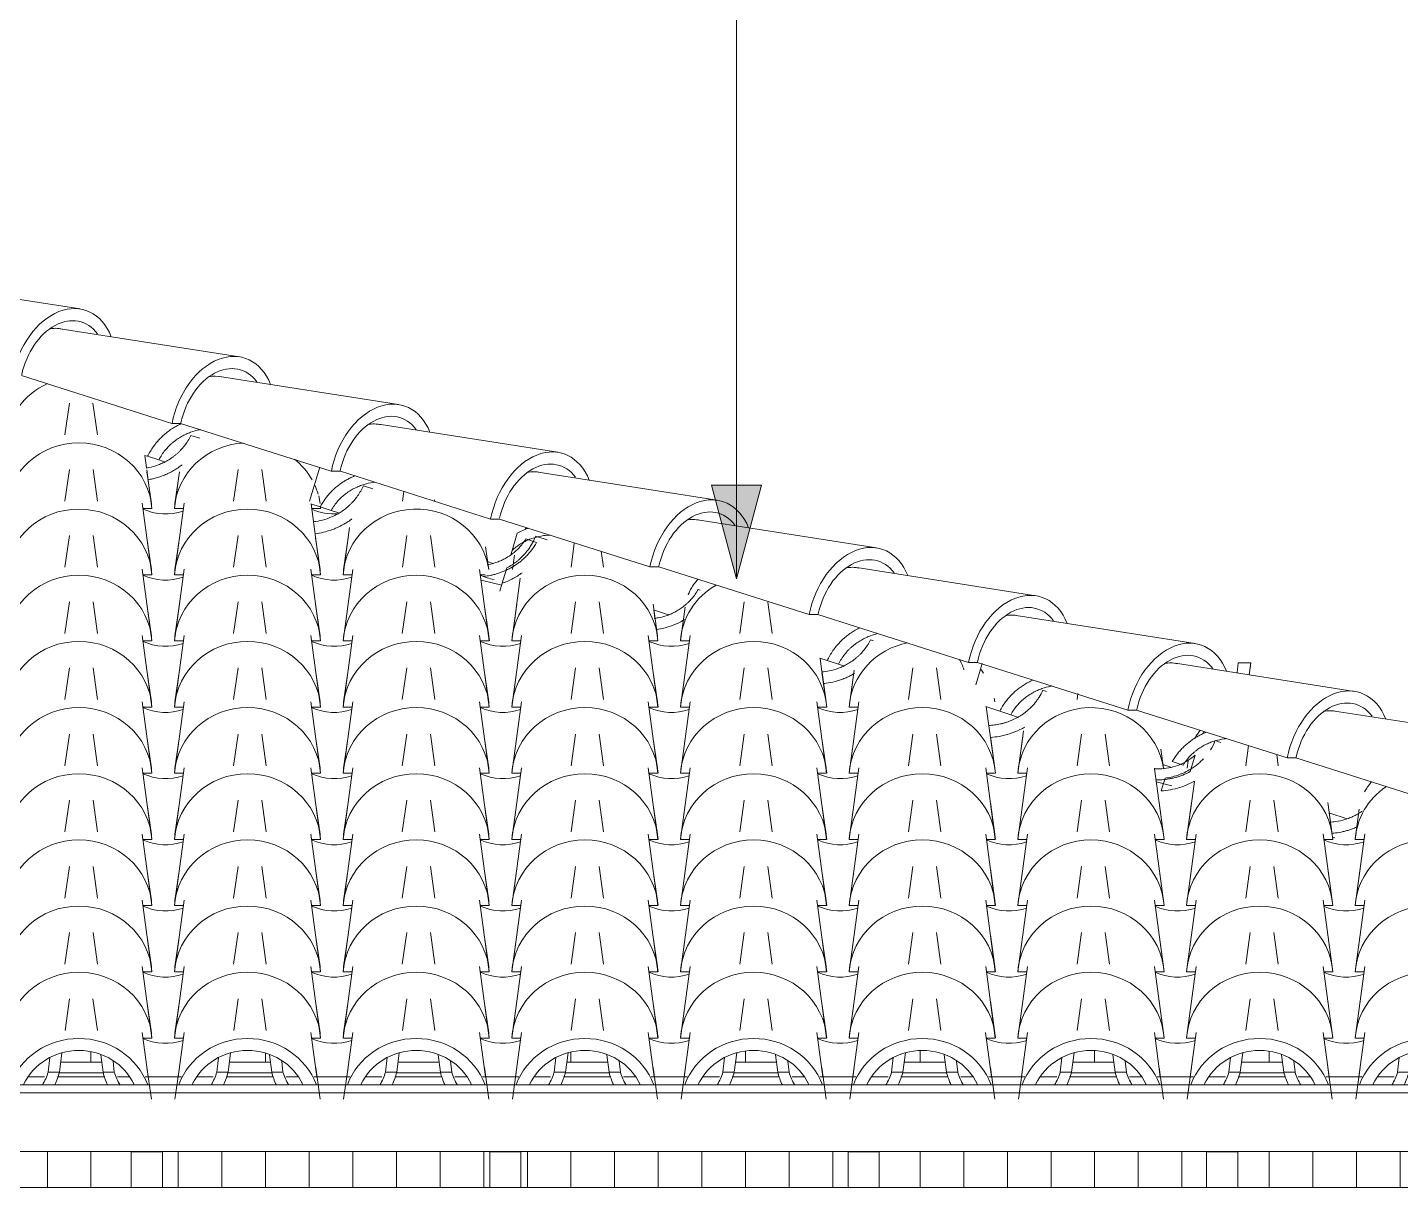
# Model space of a CAD drawing. Header units: millimetres. Extents: x -23833 to 62003, y -3000 to 6760.
# Drawn here: x 43240 to 45443, y 2606 to 4467 of the extents above; entities that cross this region are included whole.
import ezdxf

# ---------------------------------------------------------------- set-up
doc = ezdxf.new("R2010")
doc.units = ezdxf.units.MM
for name, color, linetype, lineweight in [('A-GENM', 13, 'Continuous', 9), ('A-GLAZ-CURT', 52, 'Continuous', 9), ('A-GLAZ-CWMG', 51, 'Continuous', 9), ('A-ROOF', 132, 'Continuous', 9), ('A-ROOF-OTLN', 132, 'Continuous', 9), ('A-ROOF-PATT', 132, 'Continuous', 9), ('G-ANNO-TEXT', 231, 'Continuous', 9)]:
    doc.layers.add(name, color=color, linetype=linetype, lineweight=lineweight)

# ---------------------------------------------------------------- blocks, each defined once
blk = doc.blocks.new('Rectangular Mullion - Ripa-4037463-FACHADA FRONTAL')
at = {"layer": 'A-GLAZ-CWMG'}
for p, q in [((8347.3, 2807.1), (8281.5, 2807.1)), ((8617.9, 2807.1), (8552, 2807.1)), ((8888.5, 2807.1), (8822.6, 2807.1)), ((9159.1, 2807.1), (9093.2, 2807.1)), ((9429.6, 2807.1), (9363.8, 2807.1)), ((9700.2, 2807.1), (9634.4, 2807.1)), ((9970.8, 2807.1), (9905, 2807.1)), ((10241.4, 2807.1), (10175.6, 2807.1)), ((8349.9, 2789.9), (8278.8, 2789.9)), ((8620.5, 2789.9), (8549.4, 2789.9)), ((8891.1, 2789.9), (8820, 2789.9)), ((9161.7, 2789.9), (9090.6, 2789.9)), ((9432.3, 2789.9), (9361.2, 2789.9)), ((9702.9, 2789.9), (9631.8, 2789.9)), ((9973.4, 2789.9), (9902.4, 2789.9)), ((10244, 2789.9), (10172.9, 2789.9))]:
    blk.add_line(p, q, dxfattribs=at)
blk = doc.blocks.new('Rectangular Mullion - Caibro-4037525-FACHADA FRONTAL')
at = {"layer": 'A-GLAZ-CWMG'}
for p, q in [((8394.6, 2663.5), (8394.6, 2606)), ((8444.6, 2663.5), (8394.6, 2663.5)), ((8444.6, 2606), (8444.6, 2663.5)), ((8394.6, 2606), (8444.6, 2606))]:
    blk.add_line(p, q, dxfattribs=at)
blk = doc.blocks.new('Rectangular Mullion - Caibro-4037526-FACHADA FRONTAL')
at = {"layer": 'A-GLAZ-CWMG'}
for p, q in [((8969.6, 2663.5), (8969.6, 2606)), ((9019.6, 2663.5), (8969.6, 2663.5)), ((9019.6, 2606), (9019.6, 2663.5)), ((8969.6, 2606), (9019.6, 2606))]:
    blk.add_line(p, q, dxfattribs=at)
blk = doc.blocks.new('Rectangular Mullion - Caibro-4037527-FACHADA FRONTAL')
at = {"layer": 'A-GLAZ-CWMG'}
for p, q in [((9544.6, 2663.5), (9544.6, 2606)), ((9594.6, 2663.5), (9544.6, 2663.5)), ((9594.6, 2606), (9594.6, 2663.5)), ((9544.6, 2606), (9594.6, 2606))]:
    blk.add_line(p, q, dxfattribs=at)
blk = doc.blocks.new('Rectangular Mullion - Caibro-4037528-FACHADA FRONTAL')
at = {"layer": 'A-GLAZ-CWMG'}
for p, q in [((10119.6, 2663.5), (10119.6, 2606)), ((10169.6, 2663.5), (10119.6, 2663.5)), ((10169.6, 2606), (10169.6, 2663.5)), ((10119.6, 2606), (10169.6, 2606))]:
    blk.add_line(p, q, dxfattribs=at)
blk = doc.blocks.new('COLONIAL BASE - COLONIAL BASE-4040581-FACHADA FRONTAL')
at = {"layer": 'A-GLAZ-CURT'}
for p, q in [((7792.1, 2908.8), (7799.2, 2858)), ((8017.8, 2858), (8024.9, 2908.8)), ((7928.7, 2783.5), (7938.3, 2854.7)), ((8141.7, 2854.7), (8151.3, 2783.5)), ((8008.7, 2791.1), (8012.9, 2821.9)), ((7804.5, 2818.9), (7808.3, 2791.1)), ((7826.3, 2791.1), (7824.2, 2809)), ((7930.7, 2798.8), (7923.6, 2748)), ((7990.7, 2791.1), (7993.5, 2814.6)), ((8156.4, 2748), (8149.3, 2798.8)), ((7808.3, 2791.1), (7826.3, 2791.1)), ((7990.7, 2791.1), (8008.7, 2791.1))]:
    blk.add_line(p, q, dxfattribs=at)
for centre, major_axis, start_param, end_param in [((8040, 2732.6), (117.5, 0), 0.348057, 2.793536), ((8040, 2732.6), (97.5, 0), 0.425177, 2.716415), ((7908.5, 2812.9), (102.8, 0), 3.36491, 3.584479), ((7908.5, 2812.9), (85.3, 0), 3.411763, 3.68386), ((7908.5, 2812.9), (85.3, 0), 5.740918, 6.013015), ((7908.5, 2812.9), (102.8, 0), 5.840299, 6.059868)]:
    blk.add_ellipse(centre, major_axis=major_axis, ratio=0.957826, start_param=start_param, end_param=end_param, dxfattribs=at)
blk = doc.blocks.new('COLONIAL BASE - COLONIAL BASE-V355-FACHADA FRONTAL')
at = {"layer": 'A-GLAZ-CURT'}
for p, q in [((8062.7, 3015), (8069.8, 2964.1)), ((8288.3, 2964.1), (8295.5, 3015)), ((8193.3, 2845.9), (8208.9, 2960.8)), ((8412.3, 2960.8), (8427.8, 2845.9)), ((8201.3, 2905), (8194.2, 2854.2)), ((8427, 2854.2), (8419.8, 2905)), ((8207.7, 2845.9), (8193.3, 2845.9)), ((8427.8, 2845.9), (8413.5, 2845.9))]:
    blk.add_line(p, q, dxfattribs=at)
for centre, major_axis, start_param, end_param in [((8310.6, 2838.8), (117.5, 0), 0.063873, 3.077719), ((8179.1, 2919.1), (85.3, 0), 4.271197, 5.051809)]:
    blk.add_ellipse(centre, major_axis=major_axis, ratio=0.957826, start_param=start_param, end_param=end_param, dxfattribs=at)
blk = doc.blocks.new('COLONIAL BASE - COLONIAL BASE-V358-FACHADA FRONTAL')
at = {"layer": 'A-GLAZ-CURT'}
for p, q in [((9956.8, 3227.3), (9963.9, 3176.5)), ((10182.5, 3176.5), (10189.6, 3227.3)), ((10087.4, 3058.2), (10103, 3173.1)), ((10306.4, 3173.4), (10322, 3058.2)), ((10095.4, 3117.3), (10088.3, 3066.5)), ((10321.1, 3066.5), (10314, 3117.3)), ((10101.8, 3058.2), (10087.4, 3058.2)), ((10322, 3058.2), (10307.6, 3058.2))]:
    blk.add_line(p, q, dxfattribs=at)
for centre, major_axis, start_param, end_param in [((10204.7, 3051.1), (117.5, 0), 0.063873, 3.077719), ((10073.2, 3131.4), (85.3, 0), 4.271197, 5.051809)]:
    blk.add_ellipse(centre, major_axis=major_axis, ratio=0.957826, start_param=start_param, end_param=end_param, dxfattribs=at)
blk = doc.blocks.new('COLONIAL BASE - COLONIAL BASE-V359-FACHADA FRONTAL')
at = {"layer": 'A-GLAZ-CURT'}
for p, q in [((9686.2, 3333.4), (9693.3, 3282.6)), ((9911.9, 3282.6), (9919, 3333.4)), ((9816.9, 3164.4), (9832.4, 3279.3)), ((10035.9, 3278.8), (10036, 3277.9)), ((10036, 3277.6), (10051.4, 3164.4)), ((9824.9, 3223.5), (9817.7, 3172.6)), ((10050.5, 3172.6), (10043.4, 3223.5)), ((9831.2, 3164.4), (9816.9, 3164.4)), ((10051.4, 3164.4), (10037, 3164.4))]:
    blk.add_line(p, q, dxfattribs=at)
for centre, major_axis, start_param, end_param in [((9934.1, 3157.2), (117.5, 0), 0.063873, 3.077719), ((9802.6, 3237.5), (85.3, 0), 4.271197, 5.051809)]:
    blk.add_ellipse(centre, major_axis=major_axis, ratio=0.957826, start_param=start_param, end_param=end_param, dxfattribs=at)
blk = doc.blocks.new('COLONIAL BASE - COLONIAL BASE-V360-FACHADA FRONTAL')
at = {"layer": 'A-GLAZ-CURT'}
for p, q in [((9415.6, 3439.6), (9422.8, 3388.8)), ((9641.3, 3388.8), (9648.4, 3439.6)), ((9546.3, 3270.6), (9561.8, 3385.4)), ((9766.3, 3377.3), (9780.8, 3270.6)), ((9554.3, 3329.6), (9547.1, 3278.8)), ((9779.9, 3278.8), (9772.8, 3329.6)), ((9560.6, 3270.6), (9546.3, 3270.6)), ((9780.8, 3270.6), (9766.4, 3270.6))]:
    blk.add_line(p, q, dxfattribs=at)
for centre, major_axis, start_param, end_param in [((9663.5, 3263.4), (117.5, 0), 0.063873, 3.077719), ((9532, 3343.7), (85.3, 0), 4.271197, 5.051809)]:
    blk.add_ellipse(centre, major_axis=major_axis, ratio=0.957826, start_param=start_param, end_param=end_param, dxfattribs=at)
blk = doc.blocks.new('COLONIAL BASE - COLONIAL BASE-V364-FACHADA FRONTAL')
at = {"layer": 'A-GLAZ-CURT'}
for p, q in [((8603.9, 3651.9), (8611, 3601.1)), ((8829.5, 3601.1), (8836.6, 3651.9)), ((8734.5, 3482.9), (8750.1, 3597.7)), ((8953.5, 3597.5), (8969, 3482.9)), ((8742.5, 3541.9), (8735.4, 3491.1)), ((8968.2, 3491.1), (8961, 3541.9)), ((8748.9, 3482.9), (8734.5, 3482.9)), ((8969, 3482.9), (8954.6, 3482.9))]:
    blk.add_line(p, q, dxfattribs=at)
for centre, major_axis, start_param, end_param in [((8851.8, 3475.7), (117.5, 0), 0.063873, 3.077719), ((8720.3, 3556), (85.3, 0), 4.271197, 5.051809)]:
    blk.add_ellipse(centre, major_axis=major_axis, ratio=0.957826, start_param=start_param, end_param=end_param, dxfattribs=at)
blk = doc.blocks.new('COLONIAL BASE - COLONIAL BASE-V365-FACHADA FRONTAL')
at = {"layer": 'A-GLAZ-CURT'}
for p, q in [((8333.3, 3758.1), (8340.4, 3707.2)), ((8558.9, 3707.2), (8566.1, 3758.1)), ((8463.9, 3589), (8479.5, 3703.9)), ((8683, 3702.8), (8698.4, 3589)), ((8471.9, 3648.1), (8464.8, 3597.2)), ((8697.6, 3597.2), (8690.4, 3648.1)), ((8478.3, 3589), (8463.9, 3589)), ((8698.4, 3589), (8684.1, 3589))]:
    blk.add_line(p, q, dxfattribs=at)
for centre, major_axis, start_param, end_param in [((8581.2, 3581.8), (117.5, 0), 0.063873, 3.077719), ((8449.7, 3662.1), (85.3, 0), 4.271197, 5.051809)]:
    blk.add_ellipse(centre, major_axis=major_axis, ratio=0.957826, start_param=start_param, end_param=end_param, dxfattribs=at)
blk = doc.blocks.new('Colonial cumeeira - hip-4041825-FACHADA FRONTAL')
at = {"layer": 'A-GENM', "color": 55}
for p, q in [((8312.5, 4015.4), (8025.2, 4060.4)), ((8568.1, 3938.7), (8280.7, 3983.7)), ((8460, 3831.8), (8218.5, 3908.4)), ((8823.6, 3862), (8536.3, 3907)), ((8460, 3831.8), (8474.2, 3831.8)), ((8715.5, 3755.1), (8473.8, 3831.9)), ((9079.2, 3785.4), (8791.8, 3830.4)), ((8715.5, 3755.1), (8729.7, 3755.1)), ((8971.1, 3678.4), (8730.1, 3755)), ((9334.7, 3708.7), (9047.4, 3753.7)), ((8971.1, 3678.4), (8985.3, 3678.4)), ((9226.7, 3601.8), (8985.2, 3678.4)), ((9590.3, 3632), (9302.9, 3677)), ((9226.7, 3601.8), (9240.8, 3601.8)), ((9406.1, 3549.3), (9240.8, 3601.8)), ((9845.8, 3555.4), (9558.5, 3600.4)), ((9482.2, 3525.1), (9406.1, 3549.3)), ((9482.2, 3525.1), (9496.4, 3525.1)), ((9737.8, 3448.4), (9496.2, 3525.2)), ((10101.4, 3478.7), (9814.1, 3523.7)), ((9737.8, 3448.4), (9751.9, 3448.4)), ((9993.3, 3371.8), (9751.9, 3448.4)), ((10357, 3402), (10069.6, 3447)), ((9993.3, 3371.8), (10007.5, 3371.8)), ((10248.9, 3295.1), (10007.4, 3371.8)), ((10612.5, 3325.4), (10325.2, 3370.4)), ((10248.9, 3295.1), (10263.1, 3295.1)), ((10504.4, 3218.4), (10263, 3295.1))]:
    blk.add_line(p, q, dxfattribs=at)
for centre, major_axis, start_param, end_param in [((8286.2, 3901.1), (33.8, 112.5), 5.57005, 7.994719), ((8286.2, 3901.1), (28, 93.4), 5.80919, 7.965751), ((8258.4, 3886.5), (28.7, 95.8), 0.043599, 0.345399), ((8541.8, 3824.4), (33.8, 112.5), 5.57005, 7.994719), ((8541.8, 3824.4), (28, 93.4), 5.80919, 7.969917), ((8513.9, 3809.8), (28.7, 95.8), 0.043599, 0.339308), ((8797.4, 3747.8), (33.8, 112.5), 5.57005, 7.994719), ((8797.4, 3747.8), (28, 93.4), 5.80919, 7.967864), ((8769.5, 3733.1), (28.7, 95.8), 0.043599, 0.345399), ((9052.9, 3671.1), (33.8, 112.5), 5.57005, 7.994719), ((9052.9, 3671.1), (28, 93.4), 5.80919, 7.969917), ((9025, 3656.5), (28.7, 95.8), 0.043599, 0.345399), ((9308.5, 3594.4), (33.8, 112.5), 5.57005, 7.994719), ((9308.5, 3594.4), (28, 93.4), 5.80919, 7.969917), ((9280.6, 3579.8), (28.7, 95.8), 0.043599, 0.345399), ((9564, 3517.8), (33.8, 112.5), 5.57005, 7.994719), ((9564, 3517.8), (28, 93.4), 5.80919, 7.967241), ((9536.1, 3503.1), (28.7, 95.8), 0.043599, 0.345399), ((9819.6, 3441.1), (33.8, 112.5), 5.57005, 7.994719), ((9819.6, 3441.1), (28, 93.4), 5.80919, 7.97581), ((9791.7, 3426.5), (28.7, 95.8), 0.043599, 0.345399), ((10075.1, 3364.4), (33.8, 112.5), 5.57005, 7.994719), ((10075.1, 3364.4), (28, 93.4), 5.80919, 7.969917), ((10047.2, 3349.8), (28.7, 95.8), 0.043599, 0.345399), ((10330.7, 3287.8), (33.8, 112.5), 5.57005, 7.994719), ((10330.7, 3287.8), (28, 93.4), 5.80919, 7.965361), ((10302.8, 3273.1), (28.7, 95.8), 0.043599, 0.345399)]:
    blk.add_ellipse(centre, major_axis=major_axis, ratio=0.691714, start_param=start_param, end_param=end_param, dxfattribs=at)
blk = doc.blocks.new('Colonial cumeeira - hip-4041867-FACHADA FRONTAL')
at = {"layer": 'A-GENM', "color": 55}
blk.add_line((10862.1, 3248.7), (10862.4, 3248.7), dxfattribs=at)
blk.add_ellipse((10069.5, 3364.4), major_axis=(33.8, 112.5), ratio=0.691714, start_param=0.09006, end_param=0.094455, dxfattribs=at)

msp = doc.modelspace()

# ---------------------------------------------------------------- hatches: boundary and pattern name
at = {"layer": 'A-ROOF-PATT'}
h = msp.add_hatch(dxfattribs=at)
h.set_pattern_fill('FP_42', color=256, style=0, pattern_type=2)
h.set_pattern_definition([(90, (35012.05, 1510.22), (-70, 4e-15), [])])
h.paths.add_polyline_path([(46787.432, 2606.037), (46595.154, 2663.61), (46331.667, 2663.507), (46331.667, 2606.037), (46775.401, 2606.037)])
h.paths.add_polyline_path([(45756.667, 2606.037), (46281.667, 2606.037), (46281.667, 2663.61), (45756.667, 2663.507)])
h.paths.add_polyline_path([(45243.301, 2606.037), (45706.667, 2606.037), (45706.667, 2663.61), (45181.667, 2663.507), (45181.667, 2606.037)])
h.paths.add_polyline_path([(42306.667, 2606.037), (42831.667, 2606.037), (42831.667, 2663.61), (42306.667, 2663.507)])
h.paths.add_polyline_path([(45131.667, 2606.037), (45131.667, 2663.61), (44606.667, 2663.507), (44606.667, 2606.037)])
h.paths.add_polyline_path([(44522.313, 2606.037), (44556.667, 2606.037), (44556.667, 2663.61), (44031.667, 2663.507), (44031.667, 2606.037)])
h.paths.add_polyline_path([(42881.667, 2606.037), (43406.667, 2606.037), (43406.667, 2663.61), (42881.667, 2663.507)])
h.paths.add_polyline_path([(43801.325, 2606.037), (43981.667, 2606.037), (43981.667, 2663.61), (43456.667, 2663.507), (43456.667, 2606.037)])
h.paths.add_polyline_path([(44387.128, 2807.13), (44441.69, 2807.13), (44440.09, 2818.947), (44426.805, 2823.371), (44404.983, 2825.986), (44380.959, 2823.107), (44377.859, 2821.943), (44375.853, 2807.13), (44380.959, 2807.13)])
h.paths.add_polyline_path([(45463.312, 2807.13), (45524.043, 2807.13), (45522.443, 2818.947), (45511.361, 2823.107), (45487.336, 2825.986), (45463.312, 2823.107), (45460.212, 2821.943), (45458.206, 2807.13)])
h.paths.add_polyline_path([(43322.63, 2807.13), (43359.337, 2807.13), (43357.737, 2818.947), (43344.452, 2823.371), (43322.63, 2825.986), (43298.606, 2823.107), (43295.506, 2821.943), (43293.5, 2807.13), (43305.646, 2807.13)])
h.paths.add_polyline_path([(45253.454, 2807.13), (45251.854, 2818.947), (45240.772, 2823.107), (45216.748, 2825.986), (45192.724, 2823.107), (45189.623, 2821.943), (45187.618, 2807.13), (45245.949, 2807.13)])
h.paths.add_polyline_path([(46054.413, 2807.13), (46056.667, 2807.13), (46056.667, 2821.556), (46052.537, 2823.107), (46028.513, 2825.986), (46004.489, 2823.107), (46001.388, 2821.943), (45999.382, 2807.13), (46052.537, 2807.13)])
h.paths.add_polyline_path([(42481.735, 2807.13), (42547.572, 2807.13), (42545.972, 2818.947), (42532.687, 2823.371), (42510.866, 2825.986), (42486.841, 2823.107), (42483.741, 2821.943), (42482.753, 2814.646)])
h.paths.add_polyline_path([(43564.088, 2807.13), (43629.925, 2807.13), (43628.325, 2818.947), (43615.04, 2823.371), (43593.219, 2825.986), (43569.194, 2823.107), (43566.094, 2821.943), (43565.106, 2814.646)])
h.paths.add_polyline_path([(43088.749, 2807.13), (43087.148, 2818.947), (43073.864, 2823.371), (43052.042, 2825.986), (43028.018, 2823.107), (43024.918, 2821.943), (43022.912, 2807.13), (43081.243, 2807.13)])
h.paths.add_polyline_path([(44982.866, 2807.13), (44981.266, 2818.947), (44970.184, 2823.107), (44946.16, 2825.986), (44922.136, 2823.107), (44919.035, 2821.943), (44917.029, 2807.13), (44975.361, 2807.13)])
h.paths.add_polyline_path([(45794.631, 2807.13), (45793.031, 2818.947), (45781.949, 2823.107), (45756.667, 2825.835), (45756.667, 2807.13), (45787.126, 2807.13)])
h.paths.add_polyline_path([(44712.278, 2807.13), (44710.678, 2818.947), (44699.596, 2823.107), (44675.572, 2825.986), (44651.547, 2823.107), (44648.447, 2821.943), (44646.441, 2807.13), (44704.773, 2807.13)])
h.paths.add_polyline_path([(43834.677, 2807.13), (43900.513, 2807.13), (43898.913, 2818.947), (43885.629, 2823.371), (43863.807, 2825.986), (43839.783, 2823.107), (43836.682, 2821.943), (43835.694, 2814.646)])
h.paths.add_polyline_path([(42752.324, 2807.13), (42818.16, 2807.13), (42816.56, 2818.947), (42803.276, 2823.371), (42781.454, 2825.986), (42757.43, 2823.107), (42754.329, 2821.943), (42753.341, 2814.646)])
h.paths.add_polyline_path([(44105.265, 2807.13), (44171.101, 2807.13), (44169.501, 2818.947), (44156.217, 2823.371), (44134.395, 2825.986), (44110.371, 2823.107), (44107.27, 2821.943), (44106.282, 2814.646)])
at = {"layer": 'G-ANNO-TEXT'}
msp.add_hatch(color=7, dxfattribs=at).paths.add_polyline_path([(44377.717, 3582.711), (44417.91, 3732.711), (44337.525, 3732.711)])

# ---------------------------------------------------------------- linework, layer by layer
at = {"layer": 'A-GLAZ-CURT'}
for p, q in [((43300.387, 3813.374), (43307.517, 3864.21)), ((43345.32, 3864.21), (43352.45, 3813.374)), ((43502.529, 3812.594), (43516.873, 3807.902)), ((43432.568, 3779.121), (43428.157, 3780.564)), ((43428.351, 3780.392), (43431.054, 3760.431)), ((43450.808, 3773.155), (43432.933, 3779.002)), ((43459.739, 3770.233), (43450.808, 3773.155)), ((43431.446, 3757.534), (43439.891, 3695.166)), ((43439.023, 3703.398), (43431.893, 3754.234)), ((43475.958, 3695.166), (43483.028, 3747.379)), ((43483.956, 3754.234), (43476.826, 3703.398)), ((43615.908, 3758.056), (43623.038, 3707.22)), ((43692.743, 3706.904), (43709.145, 3761.579)), ((43779.004, 3731.749), (43794.285, 3726.75)), ((43841.563, 3707.22), (43843.701, 3722.817)), ((43709.794, 3698.031), (43694.799, 3702.936)), ((43709.611, 3703.398), (43707.829, 3715.821)), ((43893.385, 3709.001), (43893.627, 3707.22)), ((43439.891, 3695.166), (43425.517, 3695.166)), ((43490.332, 3695.166), (43475.958, 3695.166)), ((43710.479, 3695.166), (43696.105, 3695.166)), ((43727.283, 3692.31), (43709.794, 3698.031)), ((43710.115, 3697.856), (43710.479, 3695.166)), ((43739.365, 3688.358), (43727.283, 3692.31)), ((43746.546, 3589.012), (43756.815, 3664.846)), ((43754.545, 3648.08), (43747.414, 3597.244)), ((43886.496, 3651.902), (43893.627, 3601.067)), ((44017.656, 3628.107), (44025.908, 3655.613)), ((44039.752, 3646.455), (44056.99, 3640.816)), ((44055.567, 3650.876), (44055.48, 3650.904)), ((44055.48, 3650.904), (44058.591, 3649.886)), ((44059.022, 3649.746), (44073.763, 3644.924)), ((44112.151, 3601.067), (44117.44, 3639.063)), ((43980.199, 3597.244), (43975.012, 3633.895)), ((44017.656, 3628.107), (44015.456, 3620.773)), ((44021.305, 3620.402), (44018.003, 3597.244)), ((44160.642, 3626.944), (44164.215, 3601.067)), ((43987.146, 3607.305), (43978.164, 3610.243)), ((43978.194, 3610.234), (43978.757, 3606.073)), ((44001.82, 3575.32), (44008.106, 3596.273)), ((44008.328, 3597.013), (44009.253, 3600.097)), ((44009.248, 3600.082), (44009.253, 3600.097)), ((43760.92, 3589.012), (43746.546, 3589.012)), ((43974.668, 3589.012), (43966.694, 3589.012)), ((43967.859, 3580.406), (44000.898, 3572.247)), ((44001.82, 3575.32), (43998.042, 3562.727)), ((44017.135, 3482.859), (44030.773, 3583.581)), ((44316.228, 3565.61), (44319.535, 3564.528)), ((44025.133, 3541.926), (44018.003, 3491.091)), ((44157.085, 3545.748), (44164.215, 3494.913)), ((44250.788, 3491.091), (44243.657, 3541.926)), ((44268.619, 3524.826), (44244.274, 3532.789)), ((44244.923, 3532.577), (44246.719, 3519.312)), ((44295.068, 3537.123), (44288.591, 3491.091)), ((44382.74, 3494.913), (44389.87, 3545.748)), ((44427.763, 3545.125), (44434.803, 3494.913)), ((44248.063, 3509.391), (44251.656, 3482.859)), ((44031.508, 3482.859), (44017.135, 3482.859)), ((44251.656, 3482.859), (44237.282, 3482.859)), ((44287.723, 3482.859), (44290.332, 3502.129)), ((44287.723, 3376.705), (44303.28, 3491.595)), ((44302.097, 3482.859), (44287.723, 3482.859)), ((44592.723, 3484.759), (44592.703, 3484.765)), ((44592.703, 3484.765), (44597.285, 3483.266)), ((44522.965, 3451.22), (44511.049, 3455.118)), ((44511.653, 3454.92), (44514.52, 3433.743)), ((44540.982, 3445.326), (44522.965, 3451.22)), ((44549.003, 3442.702), (44540.982, 3445.326)), ((44698.261, 3439.594), (44705.391, 3388.759)), ((44761.489, 3412.47), (44771.688, 3446.466)), ((45180.503, 3431.495), (45182.453, 3447.826)), ((45202.502, 3447.826), (45182.453, 3447.826)), ((45199.879, 3428.451), (45202.502, 3447.826)), ((45200.067, 3428.421), (45201.634, 3439.594)), ((44295.721, 3435.772), (44288.591, 3384.937)), ((44521.376, 3384.937), (44514.246, 3435.772)), ((44514.692, 3432.475), (44522.244, 3376.705)), ((44558.311, 3376.705), (44564.144, 3419.78)), ((44566.309, 3435.772), (44559.179, 3384.937)), ((44869.179, 3403.92), (44875.045, 3402.001)), ((44923.916, 3388.759), (44925.283, 3398.772)), ((44302.097, 3376.705), (44287.723, 3376.705)), ((44522.244, 3376.705), (44507.87, 3376.705)), ((44572.685, 3376.705), (44558.311, 3376.705)), ((44799.793, 3370.259), (44777.545, 3377.537)), ((44791.964, 3384.937), (44791.053, 3391.268)), ((44817.458, 3364.481), (44799.826, 3370.249)), ((44828.61, 3360.833), (44817.458, 3364.481)), ((44828.899, 3270.551), (44838.102, 3338.515)), ((44836.897, 3329.618), (44829.767, 3278.783)), ((44968.849, 3333.441), (44975.98, 3282.605)), ((45062.552, 3278.783), (45058.203, 3309.399)), ((45145.655, 3323.075), (45154.585, 3320.154)), ((45194.504, 3282.605), (45198.995, 3314.987)), ((45061.511, 3284.648), (45062.377, 3278.256)), ((45074.319, 3280.458), (45061.647, 3284.603)), ((45093.934, 3283.636), (45076.687, 3289.278)), ((45101.998, 3290.263), (45100.356, 3278.783)), ((45113.321, 3299.6), (45105.415, 3273.248)), ((45244.118, 3300.423), (45246.568, 3282.605)), ((44843.273, 3270.551), (44828.899, 3270.551)), ((45058.981, 3242.267), (45065.122, 3262.738)), ((45108.61, 3278.835), (45107.227, 3279.288)), ((45050.932, 3256.627), (45075.728, 3250.503)), ((45099.488, 3164.397), (45112.06, 3257.25)), ((45107.486, 3223.464), (45100.356, 3172.629)), ((45239.438, 3227.287), (45246.568, 3176.451)), ((45333.141, 3172.629), (45326.01, 3223.464)), ((45356.937, 3197.604), (45327.793, 3207.138)), ((45328.313, 3206.459), (45330.204, 3192.491)), ((45376.658, 3213.091), (45370.944, 3172.629)), ((45331.408, 3183.603), (45334.008, 3164.397)), ((45370.076, 3164.397), (45371.56, 3175.358)), ((45370.076, 3058.243), (45385.675, 3173.446)), ((45113.861, 3164.397), (45099.488, 3164.397)), ((45334.008, 3164.397), (45319.635, 3164.397)), ((45334.051, 3167.94), (45337.59, 3167.066)), ((45384.119, 3164.397), (45370.076, 3164.397)), ((45378.074, 3117.311), (45370.944, 3066.475)), ((45384.45, 3058.243), (45370.076, 3058.243))]:
    msp.add_line(p, q, dxfattribs=at)
for centre, major_axis, start_param, end_param in [((43322.63, 3794.136), (117.5, 0), 2.01396253, 3.07771944), ((43322.63, 3687.983), (117.5, 0), 0.06387321, 3.07771944), ((43593.219, 3687.983), (117.5, 0), 1.62465124, 3.07771944), ((43593.219, 3687.983), (117.5, 0), 0.49406436, 0.87765754), ((43593.219, 3687.983), (117.5, 0), 0.27227128, 0.40649812), ((43461.713, 3768.285), (85.267, 0), 4.27119721, 5.05180946), ((43732.301, 3768.285), (85.267, 0), 4.2708735, 4.78855427), ((43593.219, 3687.983), (117.5, 0), 0.06387321, 0.08790406), ((43863.807, 3581.829), (117.5, 0), 0.14014297, 3.07771944), ((43732.301, 3662.131), (85.267, 0), 4.27119721, 5.05180946), ((44002.889, 3662.131), (85.267, 0), 4.27119721, 4.54638467), ((44134.395, 3475.675), (117.5, 0), 0.06387321, 3.07771944), ((44404.983, 3475.675), (117.5, 0), 2.1072546, 3.07771944), ((44002.889, 3555.977), (85.267, 0), 4.27119721, 5.05180946), ((44273.477, 3555.977), (85.267, 0), 4.27119721, 5.05180946), ((44404.983, 3369.521), (117.5, 0), 0.06387321, 3.07771944), ((44675.572, 3369.521), (117.5, 0), 1.76781638, 3.07771944), ((44675.572, 3369.521), (117.5, 0), 0.5813868, 0.64632168), ((45085.242, 3455.01), (117.5, 0), 6.12429845, 6.21830331), ((44273.477, 3449.824), (85.267, 0), 4.27119721, 5.05180946), ((44544.065, 3449.824), (85.267, 0), 4.27119721, 5.05180946), ((44946.16, 3263.367), (117.5, 0), 0.13740642, 3.07771944), ((45216.748, 3263.367), (117.5, 0), 2.42476143, 2.46768218), ((44814.654, 3343.67), (85.267, 0), 4.27119721, 5.05180946), ((45216.748, 3157.213), (117.5, 0), 0.06387321, 3.07771944), ((45487.336, 3157.213), (117.5, 0), 2.18912342, 3.07771944), ((45085.242, 3237.516), (85.267, 0), 4.27119721, 5.05180946), ((45355.83, 3237.516), (85.267, 0), 4.27119721, 5.05180946), ((45487.336, 3051.059), (117.5, 0), 0.31502706, 3.07771944), ((45355.83, 3131.362), (85.267, 0), 4.27119721, 5.05180946)]:
    msp.add_ellipse(centre, major_axis=major_axis, ratio=0.95782629, start_param=start_param, end_param=end_param, dxfattribs=at)
for points, knots in [([(43430.796, 3760.174), (43432.118, 3760.388), (43438.517, 3761.55), (43447.471, 3764.075), (43457.546, 3768.3), (43463.748, 3771.535), (43468.612, 3774.523), (43472.241, 3776.944), (43475.805, 3779.565), (43479.257, 3782.4), (43482.631, 3785.454), (43487.06, 3789.803), (43492.255, 3795.753), (43497.738, 3803.697), (43501.003, 3809.538), (43502.529, 3812.594)], [-0.328797828, -0.328797828, -0.328797828, -0.328797828, -0.3125, -0.25, -0.21875, -0.1875, -0.171875, -0.15625, -0.140625, -0.125, -0.109375, -0.09375, -0.0625, -0.03125, 0, 0, 0, 0]), ([(43432.933, 3779.002), (43435.732, 3784.592), (43440.383, 3792.401), (43447.557, 3801.668), (43453.47, 3808.052), (43459.561, 3813.826), (43466.012, 3818.974), (43472.592, 3823.574), (43479.338, 3827.592), (43484.243, 3830.079), (43486.867, 3831.299), (43487.195, 3831.45)], [-1, -1, -1, -1, -0.953947368, -0.930921053, -0.907894737, -0.884868421, -0.861842105, -0.838815789, -0.815789474, -0.792763158, -0.789473684, -0.789473684, -0.789473684, -0.789473684]), ([(43517.607, 3821.876), (43517.201, 3821.801), (43511.928, 3820.781), (43504.208, 3818.638), (43494.537, 3814.667), (43487.395, 3811.019), (43481.556, 3807.377), (43476.971, 3804.106), (43473.637, 3801.451), (43470.37, 3798.594), (43466.076, 3794.527), (43461.012, 3788.959), (43455.603, 3781.508), (43452.343, 3776.025), (43450.808, 3773.155)], [-0.299020882, -0.299020882, -0.299020882, -0.299020882, -0.294117647, -0.235294118, -0.205882353, -0.176470588, -0.147058824, -0.132352941, -0.117647059, -0.102941176, -0.088235294, -0.058823529, -0.029411765, 0, 0, 0, 0]), ([(43488.165, 3765.436), (43487.244, 3764.713), (43483.981, 3762.229), (43478.303, 3758.314), (43471.016, 3754.077), (43463.596, 3750.444), (43456.144, 3747.363), (43448.592, 3744.872), (43441.071, 3742.861), (43436.029, 3741.884), (43433.517, 3741.472)], [-0.836583066, -0.836583066, -0.836583066, -0.836583066, -0.825, -0.795833333, -0.766666667, -0.7375, -0.708333333, -0.679166667, -0.65, -0.620833333, -0.620833333, -0.620833333, -0.620833333]), ([(43709.794, 3698.031), (43712.373, 3702.734), (43716.569, 3709.339), (43722.787, 3717.247), (43727.859, 3722.731), (43732.303, 3726.925), (43735.898, 3730.053), (43739.575, 3733.021), (43744.309, 3736.44), (43750.079, 3740.131), (43755.93, 3743.401), (43760.891, 3745.766), (43763.865, 3747.052), (43764.851, 3747.462)], [-1, -1, -1, -1, -0.958333333, -0.9375, -0.916666667, -0.895833333, -0.885416667, -0.875, -0.854166667, -0.833333333, -0.8125, -0.791666667, -0.781358939, -0.781358939, -0.781358939, -0.781358939]), ([(43698.917, 3674.084), (43700.213, 3674.231), (43706.274, 3675.033), (43717.151, 3677.442), (43729.044, 3681.951), (43738.398, 3686.8), (43745.257, 3691.085), (43750.817, 3695.243), (43755.153, 3698.912), (43758.286, 3701.848), (43761.335, 3704.977), (43765.317, 3709.396), (43769.96, 3715.353), (43774.818, 3723.153), (43777.677, 3728.809), (43779.004, 3731.749)], [-0.627227702, -0.627227702, -0.627227702, -0.627227702, -0.6, -0.5, -0.4, -0.35, -0.3, -0.25, -0.225, -0.2, -0.175, -0.15, -0.1, -0.05, 0, 0, 0, 0]), ([(43797.113, 3737.466), (43796.349, 3737.376), (43790.685, 3736.643), (43782.53, 3734.856), (43772.718, 3731.427), (43765.441, 3728.177), (43759.466, 3724.866), (43754.757, 3721.854), (43751.318, 3719.387), (43747.936, 3716.714), (43743.477, 3712.892), (43738.181, 3707.606), (43732.449, 3700.434), (43728.947, 3695.109), (43727.283, 3692.31)], [-0.322254729, -0.322254729, -0.322254729, -0.322254729, -0.3125, -0.25, -0.21875, -0.1875, -0.15625, -0.140625, -0.125, -0.109375, -0.09375, -0.0625, -0.03125, 0, 0, 0, 0]), ([(43760.669, 3678.577), (43759.122, 3677.418), (43755.703, 3674.982), (43748.529, 3670.318), (43740.774, 3666.277), (43732.998, 3662.873), (43725.152, 3659.943), (43714.628, 3656.909), (43706.09, 3655.383), (43701.513, 3654.819)], [-0.716716643, -0.716716643, -0.716716643, -0.716716643, -0.6875, -0.652777778, -0.583333333, -0.548611111, -0.513888889, -0.444444444, -0.363554975, -0.363554975, -0.363554975, -0.363554975]), ([(44025.908, 3655.613), (44029.923, 3657.856), (44035.781, 3660.724), (44041.683, 3663.041), (44043.524, 3663.703)], [-1, -1, -1, -1, -0.9464285714, -0.9223094969, -0.9223094969, -0.9223094969, -0.9223094969]), ([(44056.99, 3640.816), (44054.39, 3636.351), (44050.196, 3630.085), (44044.04, 3622.596), (44039.053, 3617.412), (44034.702, 3613.453), (44031.185, 3610.498), (44027.595, 3607.694), (44022.983, 3604.466), (44017.369, 3600.983), (44011.682, 3597.897), (44005.891, 3595.215), (44000.099, 3592.866), (43994.253, 3590.892), (43988.389, 3589.26), (43981.122, 3587.614), (43975.797, 3586.818), (43972.436, 3586.463)], [-1, -1, -1, -1, -0.958333333, -0.9375, -0.916666667, -0.895833333, -0.885416667, -0.875, -0.854166667, -0.833333333, -0.8125, -0.791666667, -0.770833333, -0.75, -0.729166667, -0.708333333, -0.672318476, -0.672318476, -0.672318476, -0.672318476]), ([(43977.799, 3605.09), (43981.255, 3605.699), (43987.094, 3607.06), (43995.291, 3609.822), (44002.334, 3612.855), (44008.127, 3615.949), (44012.698, 3618.764), (44016.045, 3621.071), (44019.341, 3623.57), (44023.692, 3627.143), (44028.887, 3632.09), (44034.569, 3638.82), (44038.076, 3643.823), (44039.752, 3646.455)], [-0.29552137, -0.29552137, -0.29552137, -0.29552137, -0.25, -0.21875, -0.1875, -0.15625, -0.140625, -0.125, -0.109375, -0.09375, -0.0625, -0.03125, 0, 0, 0, 0]), ([(44009.253, 3600.097), (44012.066, 3601.555), (44016.215, 3603.982), (44021.597, 3607.701), (44025.59, 3610.724), (44028.842, 3613.449), (44031.365, 3615.76), (44035.115, 3619.355), (44039.709, 3624.345), (44044.84, 3631.101), (44049.715, 3638.592), (44052.691, 3644.433), (44054.347, 3648.217)], [-1, -1, -1, -1, -0.85, -0.775, -0.7, -0.625, -0.5875, -0.55, -0.4, -0.3, -0.2, -0.037952617, -0.037952617, -0.037952617, -0.037952617]), ([(44079.148, 3652.678), (44077.793, 3652.651), (44071.575, 3652.397), (44062.833, 3651.189), (44052.988, 3648.597), (44045.65, 3645.992), (44038.361, 3642.697), (44028.821, 3637.335), (44022.051, 3632.101), (44017.656, 3628.107)], [-0.305674304, -0.305674304, -0.305674304, -0.305674304, -0.285714286, -0.214285714, -0.178571429, -0.142857143, -0.107142857, -0.071428571, 0, 0, 0, 0]), ([(44033.732, 3592.141), (44031.214, 3590.3), (44024.752, 3585.953), (44014.098, 3580.162), (44005.942, 3576.767), (44001.82, 3575.32)], [-0.379300595, -0.379300595, -0.379300595, -0.379300595, -0.285714286, -0.142857143, 0, 0, 0, 0]), ([(44315.946, 3581.858), (44314.546, 3580.401), (44312.311, 3577.876), (44309.368, 3574.076), (44307.057, 3570.659), (44304.893, 3567.033), (44302.511, 3562.565), (44301.007, 3559.176), (44300.186, 3557.076)], [-0.222066568, -0.222066568, -0.222066568, -0.222066568, -0.192307692, -0.173076923, -0.153846154, -0.134615385, -0.115384615, -0.086536221, -0.086536221, -0.086536221, -0.086536221]), ([(44245.698, 3518.935), (44247.861, 3519.202), (44254.733, 3520.282), (44263.983, 3522.765), (44273.348, 3526.491), (44280.274, 3529.919), (44285.945, 3533.341), (44290.405, 3536.416), (44293.657, 3538.914), (44296.849, 3541.602), (44301.049, 3545.426), (44306.029, 3550.67), (44311.404, 3557.708), (44314.676, 3562.893), (44316.228, 3565.61)], [-0.321223112, -0.321223112, -0.321223112, -0.321223112, -0.294117647, -0.235294118, -0.205882353, -0.176470588, -0.147058824, -0.132352941, -0.117647059, -0.102941176, -0.088235294, -0.058823529, -0.029411765, 0, 0, 0, 0]), ([(44294.192, 3517.215), (44292.215, 3515.989), (44281.453, 3509.793), (44266.456, 3504.16), (44253.517, 3501.635), (44249.646, 3501.075)], [-0.836790212, -0.836790212, -0.836790212, -0.836790212, -0.815789474, -0.723684211, -0.684210526, -0.684210526, -0.684210526, -0.684210526]), ([(44522.965, 3451.22), (44525.747, 3456.954), (44530.395, 3464.968), (44537.612, 3474.492), (44543.584, 3481.062), (44549.743, 3487.003), (44556.281, 3492.303), (44562.955, 3497.039), (44569.206, 3500.815), (44573.239, 3502.935), (44574.957, 3503.789)], [-1, -1, -1, -1, -0.953947368, -0.930921053, -0.907894737, -0.884868421, -0.861842105, -0.838815789, -0.815789474, -0.798787226, -0.798787226, -0.798787226, -0.798787226]), ([(44514.464, 3433.089), (44518.395, 3433.413), (44527.295, 3434.665), (44538.699, 3437.883), (44548.529, 3441.986), (44554.584, 3445.12), (44559.336, 3448.012), (44562.881, 3450.352), (44566.366, 3452.885), (44569.744, 3455.624), (44573.05, 3458.571), (44577.393, 3462.767), (44582.501, 3468.506), (44587.926, 3476.175), (44591.178, 3481.814), (44592.703, 3484.765)], [-0.341108973, -0.341108973, -0.341108973, -0.341108973, -0.294117647, -0.235294118, -0.205882353, -0.176470588, -0.161764706, -0.147058824, -0.132352941, -0.117647059, -0.102941176, -0.088235294, -0.058823529, -0.029411765, 0, 0, 0, 0]), ([(44603.983, 3494.65), (44600.174, 3493.733), (44593.885, 3491.826), (44585.186, 3488.191), (44579.125, 3485.05), (44574.369, 3482.152), (44570.82, 3479.807), (44567.332, 3477.268), (44563.95, 3474.525), (44560.641, 3471.571), (44556.296, 3467.367), (44551.185, 3461.615), (44545.758, 3453.932), (44542.507, 3448.282), (44540.982, 3445.326)], [-0.28046576, -0.28046576, -0.28046576, -0.28046576, -0.235294118, -0.205882353, -0.176470588, -0.161764706, -0.147058824, -0.132352941, -0.117647059, -0.102941176, -0.088235294, -0.058823529, -0.029411765, 0, 0, 0, 0]), ([(44735.445, 3452.943), (44736.368, 3451.18), (44738.592, 3446.65), (44740.88, 3441.076), (44742.192, 3437.252), (44742.472, 3436.406)], [-0.2015885539, -0.2015885539, -0.2015885539, -0.2015885539, -0.1842105263, -0.1578947368, -0.1505055801, -0.1505055801, -0.1505055801, -0.1505055801]), ([(44566.823, 3430.797), (44565.846, 3430.213), (44562.572, 3428.322), (44556.931, 3425.424), (44549.923, 3422.349), (44542.82, 3419.808), (44533.367, 3417.017), (44524.742, 3415.346), (44518.526, 3414.623), (44517.036, 3414.478)], [-0.825643932, -0.825643932, -0.825643932, -0.825643932, -0.815789474, -0.792763158, -0.769736842, -0.746710526, -0.723684211, -0.677631579, -0.663072708, -0.663072708, -0.663072708, -0.663072708]), ([(44799.826, 3370.249), (44802.652, 3375.592), (44807.306, 3383.047), (44814.403, 3391.875), (44820.215, 3397.943), (44826.188, 3403.433), (44832.49, 3408.324), (44838.908, 3412.693), (44845.779, 3416.678), (44850.525, 3419.009), (44853.061, 3420.145)], [-1, -1, -1, -1, -0.953947368, -0.930921053, -0.907894737, -0.884868421, -0.861842105, -0.838815789, -0.815789474, -0.789665383, -0.789665383, -0.789665383, -0.789665383]), ([(44782.3, 3347.357), (44785.321, 3347.46), (44791.564, 3347.942), (44799.455, 3349.285), (44805.895, 3350.887), (44810.747, 3352.315), (44815.581, 3354.007), (44820.352, 3355.998), (44825.101, 3358.27), (44829.844, 3360.805), (44834.512, 3363.641), (44838.283, 3366.28), (44841.241, 3368.563), (44844.198, 3370.949), (44847.839, 3374.13), (44852.046, 3378.269), (44855.977, 3382.736), (44859.62, 3387.531), (44864.194, 3394.357), (44867.276, 3399.965), (44869.179, 3403.92)], [-0.55265601, -0.55265601, -0.55265601, -0.55265601, -0.5, -0.444444444, -0.416666667, -0.388888889, -0.361111111, -0.333333333, -0.305555556, -0.277777778, -0.25, -0.222222222, -0.208333333, -0.194444444, -0.166666667, -0.138888889, -0.111111111, -0.083333333, -0.055555556, 0, 0, 0, 0]), ([(44883.539, 3410.595), (44882.874, 3410.482), (44877.496, 3409.504), (44869.745, 3407.421), (44860.369, 3403.686), (44853.435, 3400.25), (44847.758, 3396.82), (44843.293, 3393.738), (44840.038, 3391.235), (44836.844, 3388.541), (44832.64, 3384.708), (44827.658, 3379.452), (44822.281, 3372.4), (44819.009, 3367.203), (44817.458, 3364.481)], [-0.302419206, -0.302419206, -0.302419206, -0.302419206, -0.294117647, -0.235294118, -0.205882353, -0.176470588, -0.147058824, -0.132352941, -0.117647059, -0.102941176, -0.088235294, -0.058823529, -0.029411765, 0, 0, 0, 0]), ([(44839.99, 3344.683), (44837.466, 3343.207), (44829.477, 3338.924), (44815.798, 3333.455), (44800.104, 3329.642), (44790.049, 3328.464), (44785.574, 3328.18)], [-0.705747398, -0.705747398, -0.705747398, -0.705747398, -0.666666667, -0.583333333, -0.5, -0.4324964, -0.4324964, -0.4324964, -0.4324964]), ([(45076.687, 3289.278), (45079.286, 3293.752), (45083.481, 3300.029), (45089.639, 3307.534), (45094.629, 3312.728), (45098.983, 3316.696), (45102.502, 3319.658), (45106.096, 3322.467), (45110.712, 3325.702), (45116.332, 3329.192), (45122.025, 3332.285), (45126.827, 3334.512), (45129.697, 3335.72), (45130.636, 3336.1)], [-1, -1, -1, -1, -0.958333333, -0.9375, -0.916666667, -0.895833333, -0.885416667, -0.875, -0.854166667, -0.833333333, -0.8125, -0.791666667, -0.781559696, -0.781559696, -0.781559696, -0.781559696]), ([(45163.845, 3326.162), (45162.503, 3326.038), (45156.423, 3325.351), (45147.927, 3323.563), (45138.43, 3320.359), (45131.378, 3317.317), (45125.58, 3314.216), (45121.003, 3311.394), (45117.653, 3309.081), (45114.354, 3306.576), (45109.999, 3302.994), (45104.8, 3298.034), (45099.116, 3291.288), (45095.609, 3286.274), (45093.934, 3283.636)], [-0.330246224, -0.330246224, -0.330246224, -0.330246224, -0.3125, -0.25, -0.21875, -0.1875, -0.15625, -0.140625, -0.125, -0.109375, -0.09375, -0.0625, -0.03125, 0, 0, 0, 0]), ([(45121.595, 3339.553), (45119.975, 3337.664), (45117.075, 3333.925), (45114.363, 3329.645), (45113.135, 3327.483), (45113.051, 3327.336)], [-0.446830259, -0.446830259, -0.446830259, -0.446830259, -0.375, -0.3125, -0.307937923, -0.307937923, -0.307937923, -0.307937923]), ([(45047.524, 3277.648), (45050.506, 3277.484), (45058.265, 3277.42), (45070.968, 3278.86), (45085.49, 3282.868), (45099.861, 3289.471), (45108.9, 3295.902), (45113.321, 3299.6)], [-0.330874076, -0.330874076, -0.330874076, -0.330874076, -0.285714286, -0.214285714, -0.142857143, -0.071428571, 0, 0, 0, 0]), ([(45065.122, 3262.738), (45068.38, 3263.148), (45074.888, 3264.307), (45083.036, 3266.57), (45089.539, 3268.887), (45095.986, 3271.583), (45102.911, 3275.084), (45110.202, 3279.649), (45116.277, 3284.106), (45121.726, 3288.785), (45125.058, 3292.077), (45126.482, 3293.578)], [-1, -1, -1, -1, -0.892857143, -0.785714286, -0.732142857, -0.678571429, -0.571428571, -0.5, -0.428571429, -0.357142857, -0.301640339, -0.301640339, -0.301640339, -0.301640339]), ([(45105.415, 3273.248), (45101.432, 3271.149), (45095.425, 3268.382), (45087.361, 3265.449), (45081.257, 3263.652), (45075.144, 3262.216), (45067.032, 3260.742), (45058.759, 3259.955), (45052.576, 3259.857), (45050.413, 3259.884)], [-1, -1, -1, -1, -0.946428571, -0.919642857, -0.892857143, -0.866071429, -0.839285714, -0.785714286, -0.756682142, -0.756682142, -0.756682142, -0.756682142]), ([(45112.392, 3258.115), (45109.422, 3256.445), (45101.573, 3252.457), (45088.665, 3247.522), (45073.769, 3243.849), (45063.907, 3242.589), (45058.981, 3242.267)], [-0.452336694, -0.452336694, -0.452336694, -0.452336694, -0.375, -0.25, -0.125, 0, 0, 0, 0]), ([(45396.39, 3256.68), (45394.99, 3255.149), (45391.964, 3251.545), (45388.446, 3246.445), (45386.234, 3242.532), (45385.412, 3240.974), (45385.248, 3240.658)], [-0.242062403, -0.242062403, -0.242062403, -0.242062403, -0.208333333, -0.166666667, -0.145833333, -0.140569446, -0.140569446, -0.140569446, -0.140569446]), ([(45329.175, 3192.145), (45332.411, 3192.274), (45340.547, 3193.001), (45351.202, 3195.333), (45361.003, 3198.753), (45368.271, 3201.995), (45374.24, 3205.299), (45378.588, 3208.076), (45380.539, 3209.451), (45381.336, 3210.032)], [-0.354149879, -0.354149879, -0.354149879, -0.354149879, -0.3125, -0.25, -0.21875, -0.1875, -0.15625, -0.140625, -0.129729921, -0.129729921, -0.129729921, -0.129729921]), ([(45373.701, 3184.861), (45373.073, 3184.569), (45370.458, 3183.376), (45365.853, 3181.456), (45359.831, 3179.364), (45353.787, 3177.632), (45345.752, 3175.753), (45338.683, 3174.711), (45333.659, 3174.29), (45332.636, 3174.218)], [-0.798257696, -0.798257696, -0.798257696, -0.798257696, -0.791666667, -0.770833333, -0.75, -0.729166667, -0.708333333, -0.666666667, -0.655990007, -0.655990007, -0.655990007, -0.655990007])]:
    msp.add_open_spline(points, degree=3, knots=knots, dxfattribs=at)
for points in [[(44041.1, 3664.75), (44040.187, 3663.736), (44039.294, 3662.687), (44038.423, 3661.604)], [(44054.45, 3648.453), (44054.801, 3649.262), (44055.145, 3650.079), (44055.48, 3650.904)], [(45137.737, 3307.923), (45140.754, 3312.629), (45143.369, 3317.672), (45145.655, 3323.075)]]:
    msp.add_open_spline(points, degree=3, dxfattribs=at)
at = {"layer": 'A-ROOF'}
msp.add_line((42256.667, 2606.037), (46787.432, 2606.037), dxfattribs=at)
at = {"layer": 'A-ROOF-OTLN'}
for p, q in [((43267.708, 2783.522), (43240.93, 2783.522)), ((43364.358, 2783.522), (43288.478, 2783.522)), ((43404.33, 2783.522), (43384.479, 2783.522)), ((43487.044, 2783.522), (43428.924, 2783.522)), ((43538.296, 2783.522), (43511.519, 2783.522)), ((43634.947, 2783.522), (43559.067, 2783.522)), ((43674.919, 2783.522), (43655.067, 2783.522)), ((43757.632, 2783.522), (43699.512, 2783.522)), ((43808.885, 2783.522), (43782.107, 2783.522)), ((43905.535, 2783.522), (43829.655, 2783.522)), ((43945.507, 2783.522), (43925.655, 2783.522)), ((44028.221, 2783.522), (43970.101, 2783.522)), ((44079.473, 2783.522), (44052.695, 2783.522)), ((44176.123, 2783.522), (44100.243, 2783.522)), ((44216.095, 2783.522), (44196.243, 2783.522)), ((44298.809, 2783.522), (44240.689, 2783.522)), ((44350.061, 2783.522), (44323.283, 2783.522)), ((44446.711, 2783.522), (44370.831, 2783.522)), ((44486.683, 2783.522), (44466.832, 2783.522)), ((44569.397, 2783.522), (44511.277, 2783.522)), ((44620.649, 2783.522), (44593.872, 2783.522)), ((44717.3, 2783.522), (44641.42, 2783.522)), ((44757.272, 2783.522), (44737.42, 2783.522)), ((44839.985, 2783.522), (44781.865, 2783.522)), ((44891.237, 2783.522), (44864.46, 2783.522)), ((44987.888, 2783.522), (44912.008, 2783.522)), ((45027.86, 2783.522), (45008.008, 2783.522)), ((45110.574, 2783.522), (45052.454, 2783.522)), ((45161.826, 2783.522), (45135.048, 2783.522)), ((45258.476, 2783.522), (45182.596, 2783.522)), ((45298.448, 2783.522), (45278.596, 2783.522)), ((45381.162, 2783.522), (45323.042, 2783.522)), ((45432.414, 2783.522), (45405.636, 2783.522)), ((46976.667, 2770.822), (42256.667, 2770.822)), ((46976.667, 2758.122), (42256.667, 2758.122)), ((46925.867, 2663.61), (42256.667, 2663.61))]:
    msp.add_line(p, q, dxfattribs=at)
at = {"layer": 'G-ANNO-TEXT', "color": 7}
for p, q in [((44377.717, 3582.711), (44377.717, 6108.547)), ((44417.91, 3732.711), (44337.525, 3732.711)), ((44337.525, 3732.711), (44377.717, 3582.711)), ((44377.717, 3582.711), (44417.91, 3732.711))]:
    msp.add_line(p, q, dxfattribs=at)

# ---------------------------------------------------------------- block references
at = {"layer": 'A-GENM', "color": 7}
for name in ['Colonial cumeeira - hip-4041825-FACHADA FRONTAL', 'Colonial cumeeira - hip-4041867-FACHADA FRONTAL']:
    msp.add_blockref(name, (35012.047, 0), dxfattribs=at)
at = {"layer": 'A-GLAZ-CURT'}
for name, p in [('COLONIAL BASE - COLONIAL BASE-V355-FACHADA FRONTAL', (35012.047, 743.077)), ('COLONIAL BASE - COLONIAL BASE-V365-FACHADA FRONTAL', (35012.047, 0)), ('COLONIAL BASE - COLONIAL BASE-V355-FACHADA FRONTAL', (35012.047, 636.923)), ('COLONIAL BASE - COLONIAL BASE-V355-FACHADA FRONTAL', (35282.635, 636.923)), ('COLONIAL BASE - COLONIAL BASE-V364-FACHADA FRONTAL', (35012.047, 0)), ('COLONIAL BASE - COLONIAL BASE-V355-FACHADA FRONTAL', (35012.047, 530.769)), ('COLONIAL BASE - COLONIAL BASE-V355-FACHADA FRONTAL', (35282.635, 530.769)), ('COLONIAL BASE - COLONIAL BASE-V355-FACHADA FRONTAL', (35553.224, 530.769)), ('COLONIAL BASE - COLONIAL BASE-V355-FACHADA FRONTAL', (35823.812, 530.769)), ('COLONIAL BASE - COLONIAL BASE-V355-FACHADA FRONTAL', (35012.047, 424.615)), ('COLONIAL BASE - COLONIAL BASE-V355-FACHADA FRONTAL', (35282.635, 424.615)), ('COLONIAL BASE - COLONIAL BASE-V355-FACHADA FRONTAL', (35553.224, 424.615)), ('COLONIAL BASE - COLONIAL BASE-V355-FACHADA FRONTAL', (35823.812, 424.615)), ('COLONIAL BASE - COLONIAL BASE-V355-FACHADA FRONTAL', (36094.4, 424.615)), ('COLONIAL BASE - COLONIAL BASE-V360-FACHADA FRONTAL', (35012.047, 0)), ('COLONIAL BASE - COLONIAL BASE-V355-FACHADA FRONTAL', (35012.047, 318.462)), ('COLONIAL BASE - COLONIAL BASE-V355-FACHADA FRONTAL', (35282.635, 318.462)), ('COLONIAL BASE - COLONIAL BASE-V355-FACHADA FRONTAL', (35553.224, 318.462)), ('COLONIAL BASE - COLONIAL BASE-V355-FACHADA FRONTAL', (35823.812, 318.462)), ('COLONIAL BASE - COLONIAL BASE-V355-FACHADA FRONTAL', (36094.4, 318.462)), ('COLONIAL BASE - COLONIAL BASE-V355-FACHADA FRONTAL', (36364.988, 318.462)), ('COLONIAL BASE - COLONIAL BASE-V359-FACHADA FRONTAL', (35012.047, 0)), ('COLONIAL BASE - COLONIAL BASE-V355-FACHADA FRONTAL', (35012.047, 212.308)), ('COLONIAL BASE - COLONIAL BASE-V355-FACHADA FRONTAL', (35282.635, 212.308)), ('COLONIAL BASE - COLONIAL BASE-V355-FACHADA FRONTAL', (35553.224, 212.308)), ('COLONIAL BASE - COLONIAL BASE-V355-FACHADA FRONTAL', (35823.812, 212.308)), ('COLONIAL BASE - COLONIAL BASE-V355-FACHADA FRONTAL', (36094.4, 212.308)), ('COLONIAL BASE - COLONIAL BASE-V355-FACHADA FRONTAL', (36364.988, 212.308)), ('COLONIAL BASE - COLONIAL BASE-V355-FACHADA FRONTAL', (36635.577, 212.308)), ('COLONIAL BASE - COLONIAL BASE-V358-FACHADA FRONTAL', (35012.047, 0)), ('COLONIAL BASE - COLONIAL BASE-V355-FACHADA FRONTAL', (35012.047, 106.154)), ('COLONIAL BASE - COLONIAL BASE-V355-FACHADA FRONTAL', (35282.635, 106.154)), ('COLONIAL BASE - COLONIAL BASE-V355-FACHADA FRONTAL', (35553.224, 106.154)), ('COLONIAL BASE - COLONIAL BASE-V355-FACHADA FRONTAL', (35823.812, 106.154)), ('COLONIAL BASE - COLONIAL BASE-V355-FACHADA FRONTAL', (36094.4, 106.154)), ('COLONIAL BASE - COLONIAL BASE-V355-FACHADA FRONTAL', (36364.988, 106.154)), ('COLONIAL BASE - COLONIAL BASE-V355-FACHADA FRONTAL', (36635.577, 106.154)), ('COLONIAL BASE - COLONIAL BASE-V355-FACHADA FRONTAL', (36906.165, 106.154)), ('COLONIAL BASE - COLONIAL BASE-V355-FACHADA FRONTAL', (37176.753, 106.154)), ('COLONIAL BASE - COLONIAL BASE-V355-FACHADA FRONTAL', (35012.047, 0)), ('COLONIAL BASE - COLONIAL BASE-V355-FACHADA FRONTAL', (35282.635, 0)), ('COLONIAL BASE - COLONIAL BASE-V355-FACHADA FRONTAL', (35553.224, 0)), ('COLONIAL BASE - COLONIAL BASE-V355-FACHADA FRONTAL', (35823.812, 0)), ('COLONIAL BASE - COLONIAL BASE-V355-FACHADA FRONTAL', (36094.4, 0)), ('COLONIAL BASE - COLONIAL BASE-V355-FACHADA FRONTAL', (36364.988, 0)), ('COLONIAL BASE - COLONIAL BASE-V355-FACHADA FRONTAL', (36635.577, 0)), ('COLONIAL BASE - COLONIAL BASE-V355-FACHADA FRONTAL', (36906.165, 0)), ('COLONIAL BASE - COLONIAL BASE-V355-FACHADA FRONTAL', (37176.753, 0)), ('COLONIAL BASE - COLONIAL BASE-4040581-FACHADA FRONTAL', (35282.635, 0)), ('COLONIAL BASE - COLONIAL BASE-4040581-FACHADA FRONTAL', (35553.224, 0)), ('COLONIAL BASE - COLONIAL BASE-4040581-FACHADA FRONTAL', (35823.812, 0)), ('COLONIAL BASE - COLONIAL BASE-4040581-FACHADA FRONTAL', (36094.4, 0)), ('COLONIAL BASE - COLONIAL BASE-4040581-FACHADA FRONTAL', (36364.988, 0)), ('COLONIAL BASE - COLONIAL BASE-4040581-FACHADA FRONTAL', (36635.577, 0)), ('COLONIAL BASE - COLONIAL BASE-4040581-FACHADA FRONTAL', (36906.165, 0)), ('COLONIAL BASE - COLONIAL BASE-4040581-FACHADA FRONTAL', (37176.753, 0)), ('COLONIAL BASE - COLONIAL BASE-4040581-FACHADA FRONTAL', (37447.341, 0))]:
    msp.add_blockref(name, p, dxfattribs=at)
at = {"layer": 'A-GLAZ-CWMG'}
for name in ['Rectangular Mullion - Ripa-4037463-FACHADA FRONTAL', 'Rectangular Mullion - Caibro-4037525-FACHADA FRONTAL', 'Rectangular Mullion - Caibro-4037526-FACHADA FRONTAL', 'Rectangular Mullion - Caibro-4037527-FACHADA FRONTAL', 'Rectangular Mullion - Caibro-4037528-FACHADA FRONTAL']:
    msp.add_blockref(name, (35012.047, 0), dxfattribs=at)

doc.saveas('drawing.dxf')
